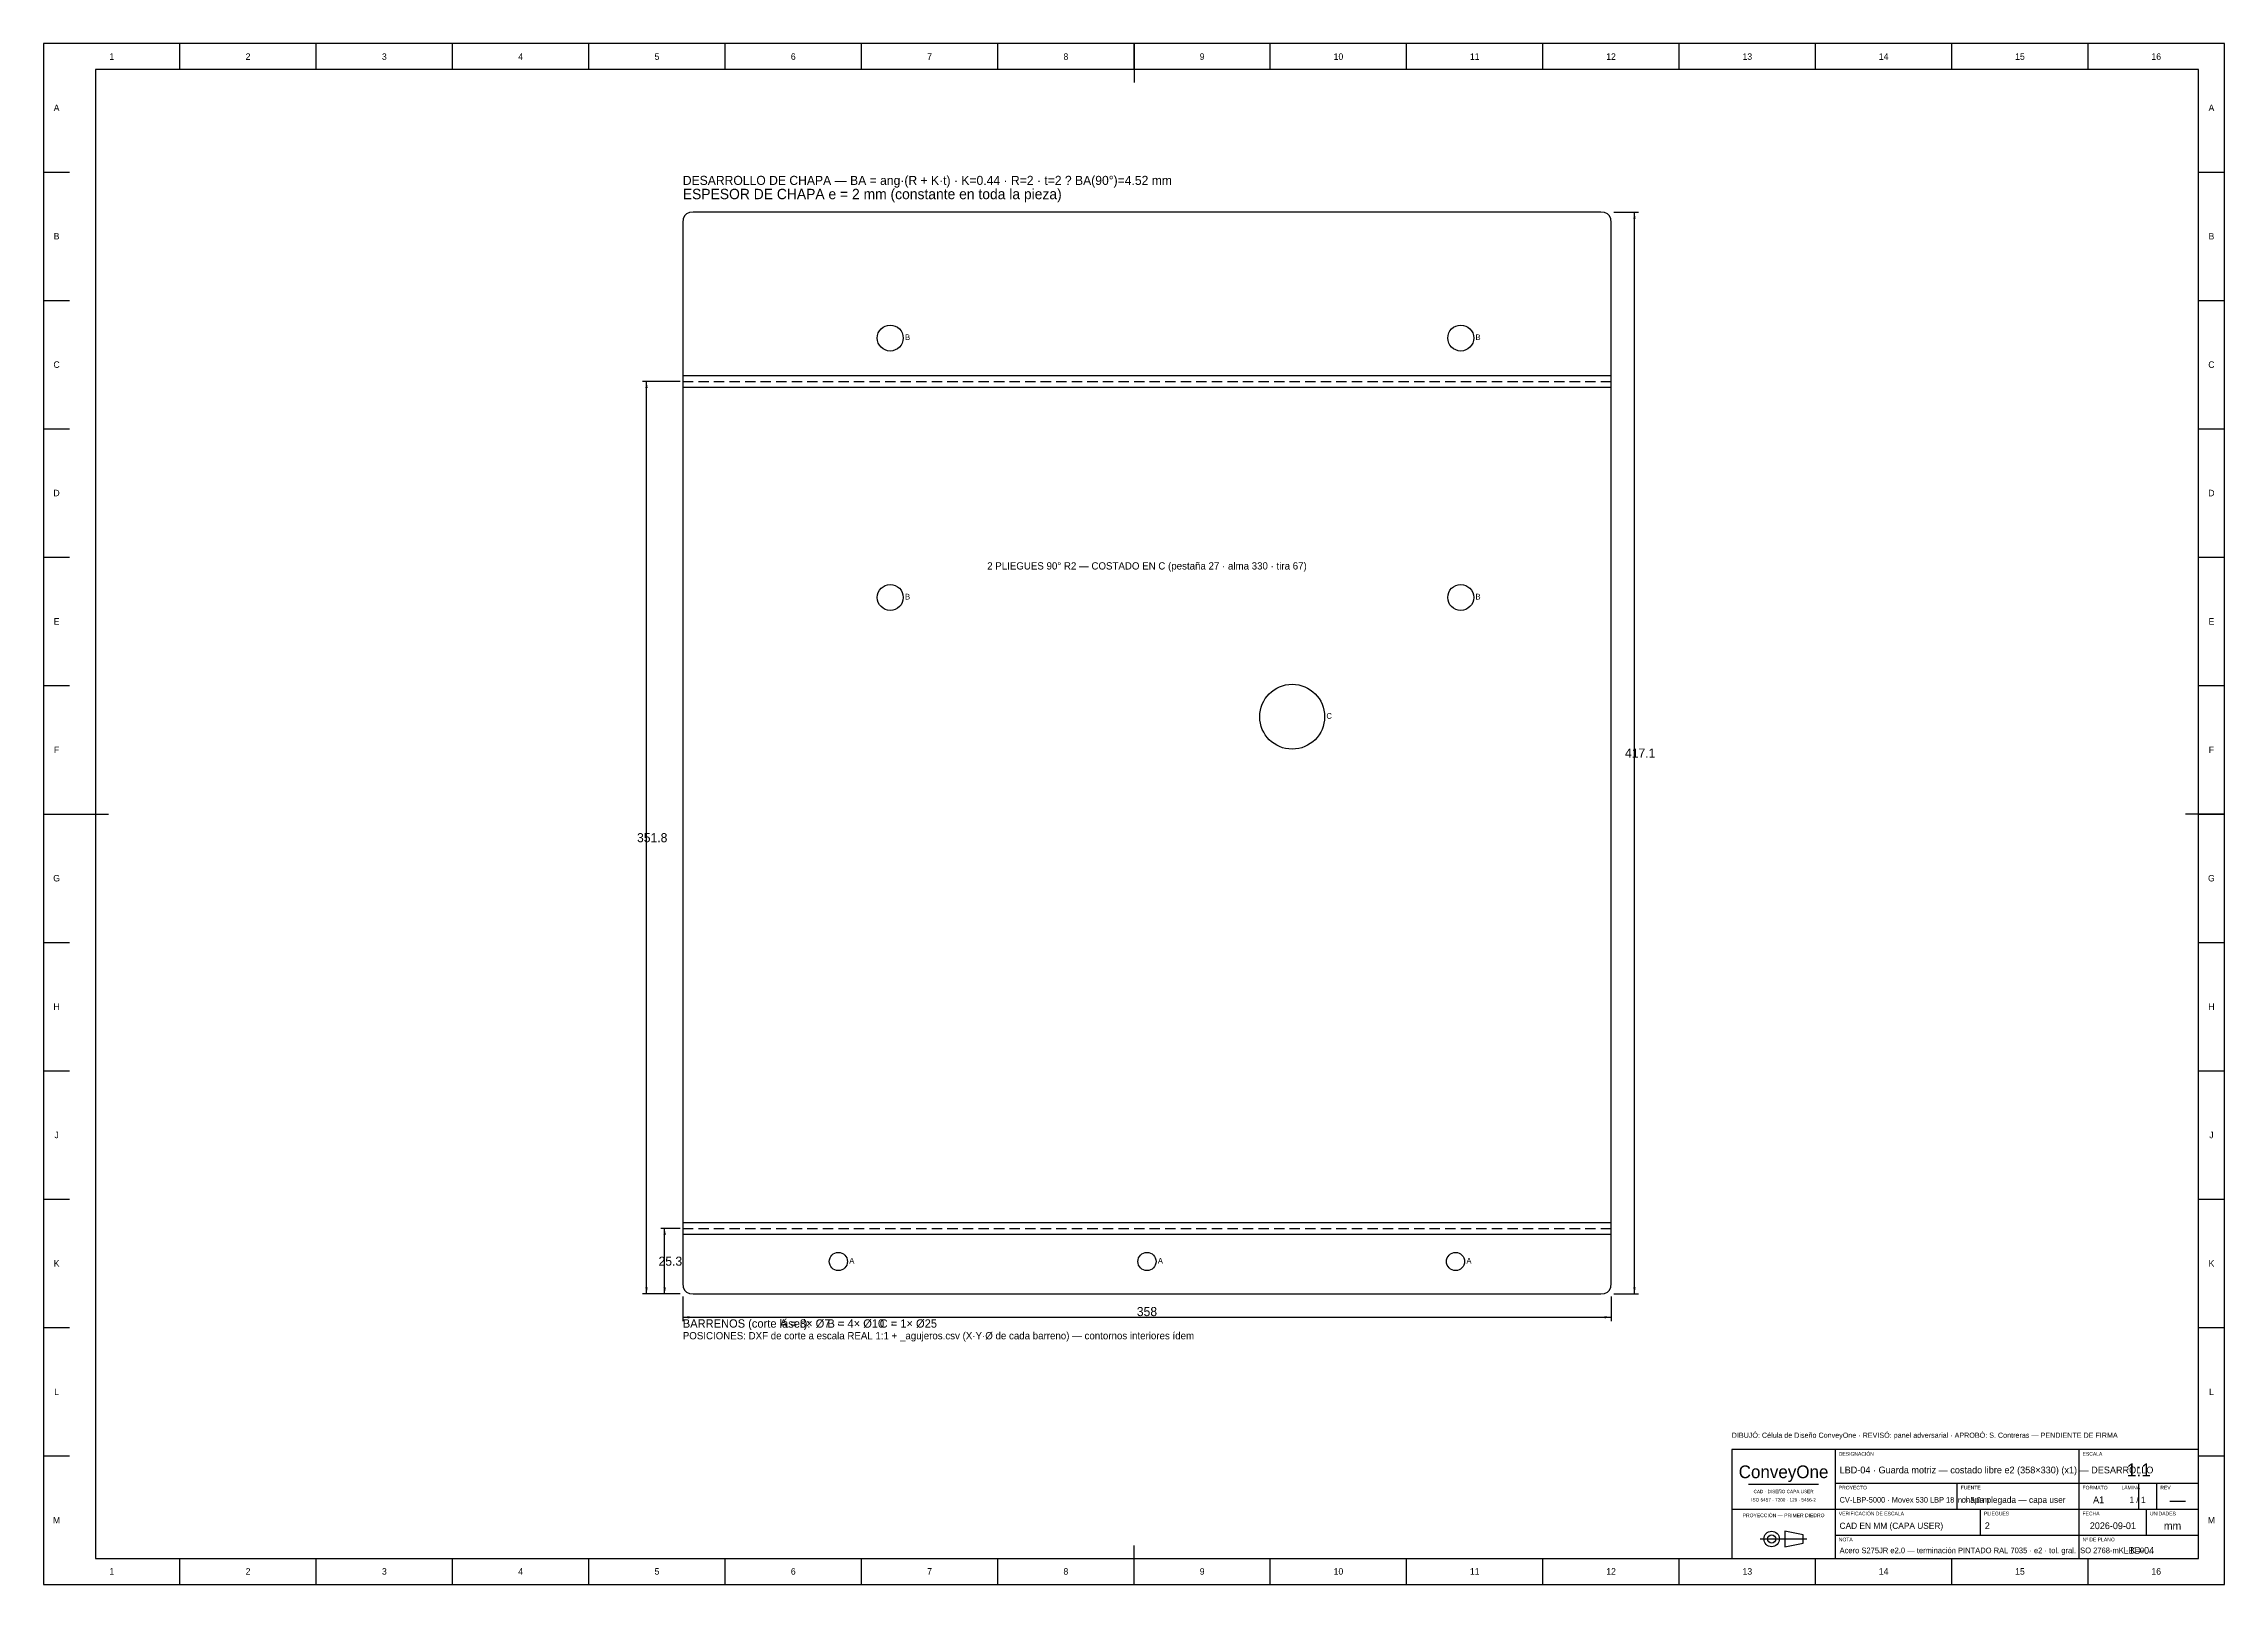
# Model space of a CAD drawing. Extents: x 0 to 841, y 0 to 594.
import ezdxf
from ezdxf.enums import TextEntityAlignment as Align

# ---------------------------------------------------------------- set-up
doc = ezdxf.new("R2010")
doc.units = 0
doc.linetypes.add('DASHED', pattern=[6, 4, -2])
for name, color, linetype in [('COTAS', 7, 'CONTINUOUS'), ('FINA', 7, 'CONTINUOUS'), ('NORMA', 7, 'CONTINUOUS'), ('PLIEGUE', 1, 'DASHED'), ('TEXTO', 7, 'CONTINUOUS'), ('VISIBLE', 7, 'CONTINUOUS')]:
    doc.layers.add(name, color=color, linetype=linetype)

msp = doc.modelspace()

# ---------------------------------------------------------------- linework, layer by layer
at = {"layer": 'COTAS'}
for p, q in [((605.5, 529.025), (615, 529.025)), ((613.5, 111.975), (613.5, 529.025)), ((245.5, 463.765), (231, 463.765)), ((232.5, 111.975), (232.5, 463.765)), ((245.5, 137.235), (238, 137.235)), ((239.5, 111.975), (239.5, 137.235)), ((245.5, 111.975), (231, 111.975)), ((245.5, 111.975), (238, 111.975)), ((246.5, 110.975), (246.5, 101.475)), ((604.5, 110.975), (604.5, 101.475)), ((605.5, 111.975), (615, 111.975)), ((246.5, 102.975), (604.5, 102.975))]:
    msp.add_line(p, q, dxfattribs=at)
for points in [[(613.5, 529.025), (613.95, 526.525), (613.05, 526.525)], [(232.5, 463.765), (232.95, 461.265), (232.05, 461.265)], [(239.5, 137.235), (239.95, 134.735), (239.05, 134.735)], [(232.5, 111.975), (232.95, 114.475), (232.05, 114.475)], [(239.5, 111.975), (239.95, 114.475), (239.05, 114.475)], [(613.5, 111.975), (613.95, 114.475), (613.05, 114.475)], [(246.5, 102.975), (249, 103.425), (249, 102.525)], [(604.5, 102.975), (602, 103.425), (602, 102.525)]]:
    msp.add_solid(points, dxfattribs=at)
at = {"layer": 'FINA'}
for p, q in [((841, 594), (0, 594)), ((0, 594), (0, 0)), ((52.5625, 584), (52.5625, 594)), ((105.125, 584), (105.125, 594)), ((157.6875, 584), (157.6875, 594)), ((210.25, 584), (210.25, 594)), ((262.8125, 584), (262.8125, 594)), ((315.375, 584), (315.375, 594)), ((367.9375, 584), (367.9375, 594)), ((420.5, 584), (420.5, 594)), ((473.0625, 584), (473.0625, 594)), ((525.625, 584), (525.625, 594)), ((578.1875, 584), (578.1875, 594)), ((630.75, 584), (630.75, 594)), ((683.3125, 584), (683.3125, 594)), ((735.875, 584), (735.875, 594)), ((788.4375, 584), (788.4375, 594)), ((841, 0), (841, 594)), ((0, 544.5), (10, 544.5)), ((831, 544.5), (841, 544.5)), ((0, 495), (10, 495)), ((831, 495), (841, 495)), ((246.5, 466.025), (604.5, 466.025)), ((246.5, 461.495), (604.5, 461.495)), ((0, 445.5), (10, 445.5)), ((831, 445.5), (841, 445.5)), ((0, 396), (10, 396)), ((831, 396), (841, 396)), ((0, 346.5), (10, 346.5)), ((831, 346.5), (841, 346.5)), ((0, 297), (10, 297)), ((831, 297), (841, 297)), ((0, 247.5), (10, 247.5)), ((831, 247.5), (841, 247.5)), ((0, 198), (10, 198)), ((831, 198), (841, 198)), ((0, 148.5), (10, 148.5)), ((831, 148.5), (841, 148.5)), ((246.5, 139.495), (604.5, 139.495)), ((246.5, 134.975), (604.5, 134.975)), ((0, 99), (10, 99)), ((831, 99), (841, 99)), ((0, 49.5), (10, 49.5)), ((831, 49.5), (841, 49.5)), ((657.5, 38.6), (684.5, 38.6)), ((691, 39), (785, 39)), ((738, 29), (738, 39)), ((785, 39), (831, 39)), ((808, 29), (808, 39)), ((815, 29), (815, 39)), ((651, 29), (691, 29)), ((691, 29), (785, 29)), ((747, 19), (747, 29)), ((785, 29), (831, 29)), ((811, 19), (811, 29)), ((662.03, 17.5), (679.97, 17.5)), ((691, 19), (785, 19)), ((785, 19), (831, 19)), ((52.5625, 0), (52.5625, 10)), ((105.125, 0), (105.125, 10)), ((157.6875, 0), (157.6875, 10)), ((210.25, 0), (210.25, 10)), ((262.8125, 0), (262.8125, 10)), ((315.375, 0), (315.375, 10)), ((367.9375, 0), (367.9375, 10)), ((420.5, 0), (420.5, 10)), ((473.0625, 0), (473.0625, 10)), ((525.625, 0), (525.625, 10)), ((578.1875, 0), (578.1875, 10)), ((630.75, 0), (630.75, 10)), ((683.3125, 0), (683.3125, 10)), ((735.875, 0), (735.875, 10)), ((788.4375, 0), (788.4375, 10)), ((0, 0), (841, 0))]:
    msp.add_line(p, q, dxfattribs=at)
at = {"layer": 'NORMA'}
for p, q in [((420.5, 594), (420.5, 579)), ((831, 584), (20, 584)), ((20, 584), (20, 10)), ((831, 10), (831, 584)), ((0, 297), (25, 297)), ((841, 297), (826, 297)), ((831, 52), (651, 52)), ((651, 52), (651, 10)), ((691, 10), (691, 52)), ((785, 10), (785, 52)), ((831, 10), (831, 52)), ((20, 10), (831, 10)), ((420.5, 0), (420.5, 15)), ((651, 10), (831, 10))]:
    msp.add_line(p, q, dxfattribs=at)
at = {"layer": 'PLIEGUE'}
for p, q in [((246.5, 463.765), (604.5, 463.765)), ((246.5, 137.235), (604.5, 137.235))]:
    msp.add_line(p, q, dxfattribs=at)
at = {"layer": 'TEXTO'}
for p, q in [((678.59, 19.11), (671.46, 20.49)), ((671.46, 20.49), (671.46, 14.51)), ((678.59, 15.89), (678.59, 19.11)), ((671.46, 14.51), (678.59, 15.89))]:
    msp.add_line(p, q, dxfattribs=at)
for radius in [2.99, 1.61]:
    msp.add_circle((666.4, 17.5), radius, dxfattribs=at)
at = {"layer": 'VISIBLE'}
for p, q in [((246.66, 526.465), (246.5, 525.025)), ((246.5, 525.025), (246.5, 115.975)), ((247.14, 527.585), (246.66, 526.465)), ((247.94, 528.385), (247.14, 527.585)), ((249.06, 528.865), (247.94, 528.385)), ((250.5, 529.025), (249.06, 528.865)), ((600.5, 529.025), (250.5, 529.025)), ((601.94, 528.865), (600.5, 529.025)), ((603.06, 528.385), (601.94, 528.865)), ((603.86, 527.585), (603.06, 528.385)), ((604.34, 526.465), (603.86, 527.585)), ((604.5, 525.025), (604.34, 526.465)), ((604.5, 115.975), (604.5, 525.025)), ((246.5, 115.975), (246.66, 114.535)), ((246.66, 114.535), (247.14, 113.415)), ((247.14, 113.415), (247.94, 112.615)), ((247.94, 112.615), (249.06, 112.135)), ((249.06, 112.135), (250.5, 111.975)), ((250.5, 111.975), (600.5, 111.975)), ((600.5, 111.975), (601.94, 112.135)), ((601.94, 112.135), (603.06, 112.615)), ((603.06, 112.615), (603.86, 113.415)), ((603.86, 113.415), (604.34, 114.535)), ((604.34, 114.535), (604.5, 115.975))]:
    msp.add_line(p, q, dxfattribs=at)
for centre, radius in [((326.5, 480.495), 5), ((546.5, 480.495), 5), ((326.5, 380.495), 5), ((546.5, 380.495), 5), ((481.5, 334.495), 12.5), ((306.5, 124.475), 3.5), ((425.5, 124.475), 3.5), ((544.5, 124.475), 3.5)]:
    msp.add_circle(centre, radius, dxfattribs=at)

# ---------------------------------------------------------------- texts
at = {"layer": 'COTAS'}
for s, p in [('417.1', (615.7, 320.5)), ('351.8', (234.7, 287.87)), ('25.3', (241.7, 124.605)), ('358', (425.5, 105.175))]:
    msp.add_text(s, height=3.5, dxfattribs=at).set_placement(p, align=Align.MIDDLE_CENTER)
at = {"layer": 'TEXTO'}
for s, height, p in [('1', 2.5, (26.2813, 589)), ('2', 2.5, (78.8438, 589)), ('3', 2.5, (131.4063, 589)), ('4', 2.5, (183.9688, 589)), ('5', 2.5, (236.5313, 589)), ('6', 2.5, (289.0938, 589)), ('7', 2.5, (341.6563, 589)), ('8', 2.5, (394.2188, 589)), ('9', 2.5, (446.7813, 589)), ('10', 2.5, (499.3438, 589)), ('11', 2.5, (551.9063, 589)), ('12', 2.5, (604.4688, 589)), ('13', 2.5, (657.0313, 589)), ('14', 2.5, (709.5938, 589)), ('15', 2.5, (762.1563, 589)), ('16', 2.5, (814.7188, 589)), ('A', 2.5, (5, 569.25)), ('A', 2.5, (836, 569.25)), ('B', 2.5, (5, 519.75)), ('B', 2.5, (836, 519.75)), ('C', 2.5, (5, 470.25)), ('C', 2.5, (836, 470.25)), ('D', 2.5, (5, 420.75)), ('D', 2.5, (836, 420.75)), ('2 PLIEGUES 90° R2 — COSTADO EN C (pestaña 27 · alma 330 · tira 67)', 2.8, (425.5, 392.655)), ('E', 2.5, (5, 371.25)), ('E', 2.5, (836, 371.25)), ('F', 2.5, (5, 321.75)), ('F', 2.5, (836, 321.75)), ('G', 2.5, (5, 272.25)), ('G', 2.5, (836, 272.25)), ('H', 2.5, (5, 222.75)), ('H', 2.5, (836, 222.75)), ('J', 2.5, (5, 173.25)), ('J', 2.5, (836, 173.25)), ('K', 2.5, (5, 123.75)), ('K', 2.5, (836, 123.75)), ('L', 2.5, (5, 74.25)), ('L', 2.5, (836, 74.25)), ('ConveyOne', 4.9, (671, 43.4)), ('1:1', 5, (808, 44.1)), ('CAD · DISEÑO CAPA USER', 1.3, (671, 35.8)), ('A1', 2.6, (792.5, 32.6)), ('1 / 1', 2.4, (807.5, 32.6)), ('M', 2.5, (5, 24.75)), ('PROYECCIÓN — PRIMER DIEDRO', 1.4, (671, 26.6)), ('ISO 5457 · 7200 · 129 · 5456-2', 1.3, (671, 32.6)), ('—', 4.6, (823, 32.6)), ('M', 2.5, (836, 24.75)), ('2026-09-01', 2.6, (798, 22.6)), ('mm', 3, (821, 22.6)), ('LBD-04', 2.6, (808, 13.1)), ('1', 2.5, (26.2813, 5)), ('2', 2.5, (78.8438, 5)), ('3', 2.5, (131.4063, 5)), ('4', 2.5, (183.9688, 5)), ('5', 2.5, (236.5313, 5)), ('6', 2.5, (289.0938, 5)), ('7', 2.5, (341.6563, 5)), ('8', 2.5, (394.2188, 5)), ('9', 2.5, (446.7813, 5)), ('10', 2.5, (499.3438, 5)), ('11', 2.5, (551.9063, 5)), ('12', 2.5, (604.4688, 5)), ('13', 2.5, (657.0313, 5)), ('14', 2.5, (709.5938, 5)), ('15', 2.5, (762.1563, 5)), ('16', 2.5, (814.7188, 5))]:
    msp.add_text(s, height=height, dxfattribs=at).set_placement(p, align=Align.MIDDLE_CENTER)
for s, height, p in [('DESARROLLO DE CHAPA — BA = ang·(R + K·t) · K=0.44 · R=2 · t=2 ? BA(90°)=4.52 mm', 3.5, (246.5, 539.525)), ('ESPESOR DE CHAPA e = 2 mm (constante en toda la pieza)', 4, (246.5, 534.025)), ('B', 2.2, (332.2, 479.695)), ('B', 2.2, (552.2, 479.695)), ('B', 2.2, (332.2, 379.695)), ('B', 2.2, (552.2, 379.695)), ('C', 2.2, (494.7, 333.695)), ('A', 2.2, (310.7, 123.675)), ('A', 2.2, (429.7, 123.675)), ('A', 2.2, (548.7, 123.675)), ('BARRENOS (corte láser): ', 3.2, (246.5, 98.975)), ('A = 3× Ø7  ·  ', 3.2, (283.9272, 98.975)), ('B = 4× Ø10  ·  ', 3.2, (302.2824, 98.975)), ('C = 1× Ø25', 3.2, (322.4168, 98.975)), ('POSICIONES: DXF de corte a escala REAL 1:1 + _agujeros.csv (X·Y·Ø de cada barreno) — contornos interiores ídem', 2.8, (246.5, 94.475)), ('DIBUJÓ: Célula de Diseño ConveyOne · REVISÓ: panel adversarial · APROBÓ: S. Contreras — PENDIENTE DE FIRMA', 2, (651, 56.5)), ('DESIGNACIÓN', 1.4, (692.3, 49.6)), ('ESCALA', 1.4, (786.3, 49.6)), ('PROYECTO', 1.4, (692.3, 36.6)), ('FUENTE', 1.4, (739.3, 36.6)), ('FORMATO', 1.4, (786.3, 36.6)), ('LÁMINA', 1.4, (801.3, 36.6)), ('REV', 1.4, (816.3, 36.6)), ('VERIFICACIÓN DE ESCALA', 1.4, (692.3, 26.6)), ('PLIEGUES', 1.4, (748.3, 26.6)), ('FECHA', 1.4, (786.3, 26.6)), ('UNIDADES', 1.4, (812.3, 26.6)), ('NOTA', 1.4, (692.3, 16.6)), ('Nº DE PLANO', 1.4, (786.3, 16.6))]:
    msp.add_text(s, height=height, dxfattribs=at).set_placement(p)
for s, height, p in [('LBD-04 · Guarda motriz — costado libre e2 (358×330) (x1) — DESARROLLO', 2.6243, (692.6, 44.1)), ('CV-LBP-5000 · Movex 530 LBP 18 in × 5.0 m', 2.1329, (692.6, 32.6)), ('chapa plegada — capa user', 2.4, (739.6, 32.6)), ('CAD EN MM (CAPA USER)', 2.4, (692.6, 22.6)), ('2', 2.6, (748.6, 22.6)), ('Acero S275JR e2.0 — terminación PINTADO RAL 7035 · e2 · tol. gral. ISO 2768-mK · K=0.…', 2.1785, (692.6, 13.1))]:
    msp.add_text(s, height=height, dxfattribs=at).set_placement(p, align=Align.MIDDLE_LEFT)

doc.saveas('drawing.dxf')
